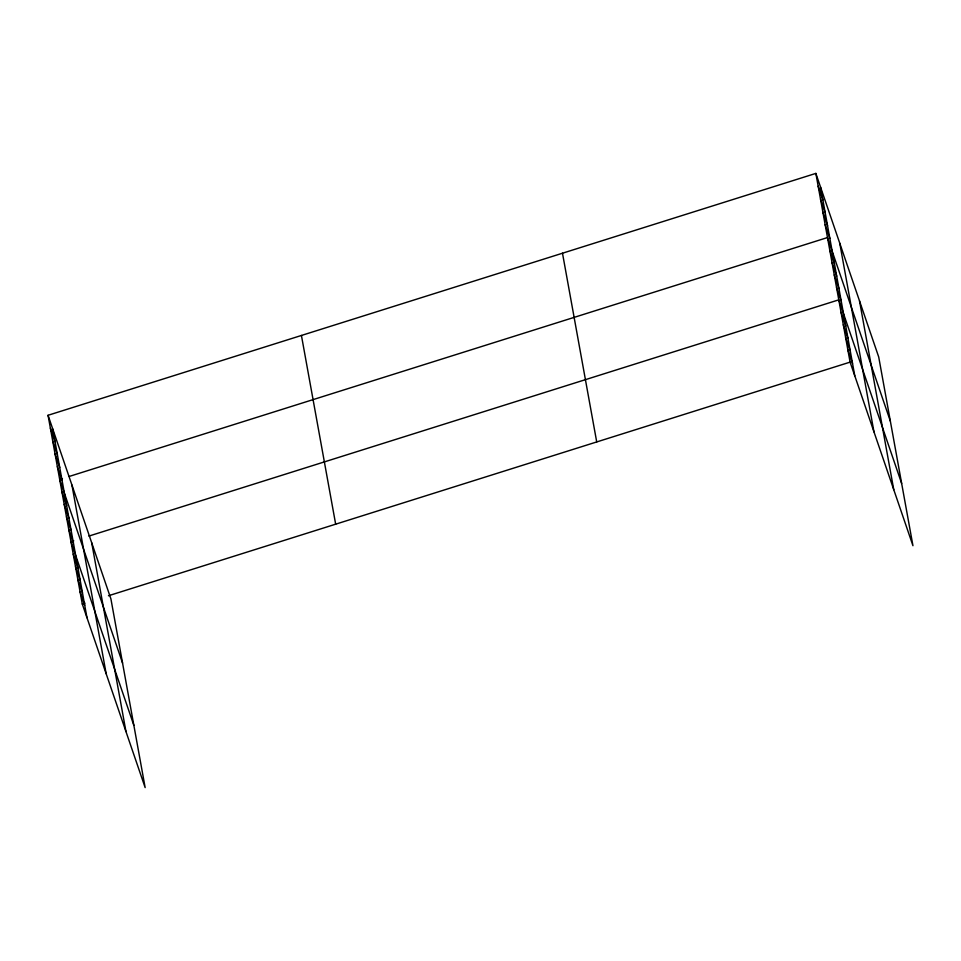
<?xml version="1.0" encoding="UTF-8"?>
<svg xmlns="http://www.w3.org/2000/svg" width="961" height="961" viewBox="0 0 961 961"><rect width="100%" height="100%" fill="white"/><g stroke="black" fill="none" stroke-linecap="round" stroke-linejoin="round"><path stroke-width="1.44" d="M48.05 415.284L110.911 598.871L145.147 787.6L82.286 604.013L48.05 415.284L815.853 173.4L878.714 356.987L912.95 545.716L850.089 362.129L815.853 173.4M62.441 478.578L59.69 479.443L122.552 663.042M69.324 476.416L827.493 237.559L890.354 421.158M73.745 540.863L70.994 541.728L133.843 725.327M88.892 536.082L838.797 299.844L901.646 483.443M82.286 604.013L85.036 603.136M108.449 595.76L850.089 362.129M818.183 186.23L822.868 199.924M820.514 199.059L825.199 212.753M822.844 211.9L827.529 225.583M825.163 224.73L829.86 238.424M829.751 250.016L834.436 263.71M832.01 262.473L836.707 276.167M834.268 274.93L838.965 288.624M836.538 287.387L841.223 301.081M841.055 312.301L845.74 325.995M843.314 324.758L847.998 338.452M845.572 337.215L850.257 350.909M847.83 349.672L852.515 363.354M50.38 428.113L55.065 441.808M52.711 440.943L57.396 454.637M55.029 453.784L59.726 467.466M57.36 466.614L62.045 480.308M61.948 491.9L66.633 505.594M64.207 504.357L68.892 518.051M66.465 516.814L71.162 530.508M68.724 529.271L73.42 542.965M73.252 554.185L77.937 567.879M75.511 566.642L80.195 580.336M77.769 579.099L82.454 592.793M80.027 591.556L84.712 605.238M859.518 300.925L893.754 489.654M839.734 243.157L873.969 431.885M820.538 187.083L854.773 375.811M562.485 253.211L596.721 441.952M301.43 335.461L335.665 524.189M91.715 542.809L125.951 731.537M71.931 485.041L106.166 673.769M52.735 428.966L86.971 617.695"/></g></svg>
